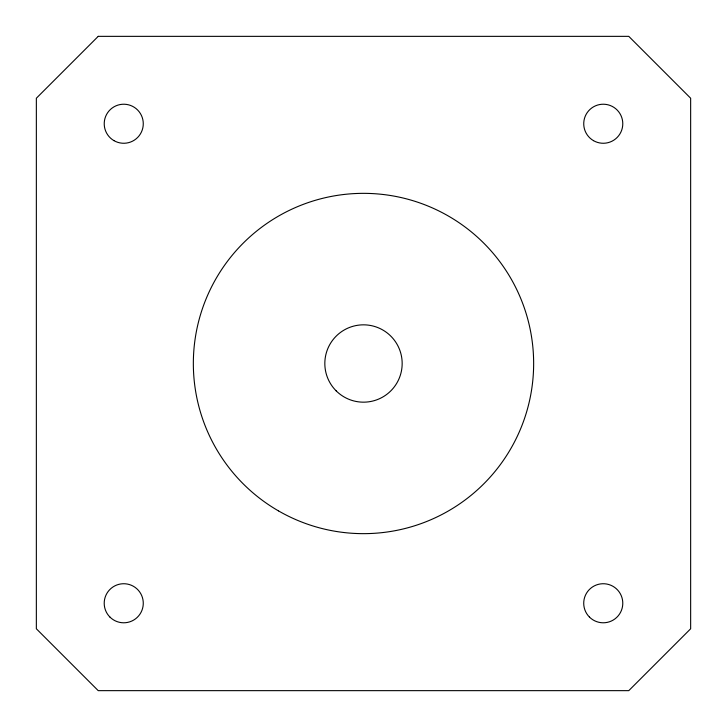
<?xml version="1.0" encoding="UTF-8"?>
<svg xmlns="http://www.w3.org/2000/svg" width="727" height="727" viewBox="0 0 727 727"><rect width="100%" height="100%" fill="white"/><g stroke="black" fill="none" stroke-linecap="round" stroke-linejoin="round"><path stroke-width="1.09" d="M98.227 36.35L36.35 98.227L36.35 628.773L98.227 690.65L628.773 690.65L690.65 628.773L690.65 98.227L628.773 36.35L98.227 36.35M589.443 617.069A19.529 19.529 0 0 0 622.121 608.308A19.529 19.529 0 0 0 598.203 584.39A19.529 19.529 0 0 0 589.443 617.069M113.985 140.656A19.529 19.529 0 0 0 143.274 123.744A19.529 19.529 0 0 0 113.985 106.833A19.529 19.529 0 0 0 113.985 140.656M109.931 617.069A19.529 19.529 0 0 0 142.61 608.308A19.529 19.529 0 0 0 118.692 584.39A19.529 19.529 0 0 0 109.931 617.069M593.496 140.656A19.529 19.529 0 0 0 622.785 123.744A19.529 19.529 0 0 0 593.496 106.833A19.529 19.529 0 0 0 593.496 140.656M278.423 510.854A170.145 170.145 0 0 0 533.645 363.5A170.145 170.145 0 0 0 278.423 216.146A170.145 170.145 0 0 0 278.423 510.854M336.156 390.844A38.667 38.667 0 0 0 400.85 373.505A38.667 38.667 0 0 0 353.495 326.15A38.667 38.667 0 0 0 336.156 390.844"/></g></svg>
